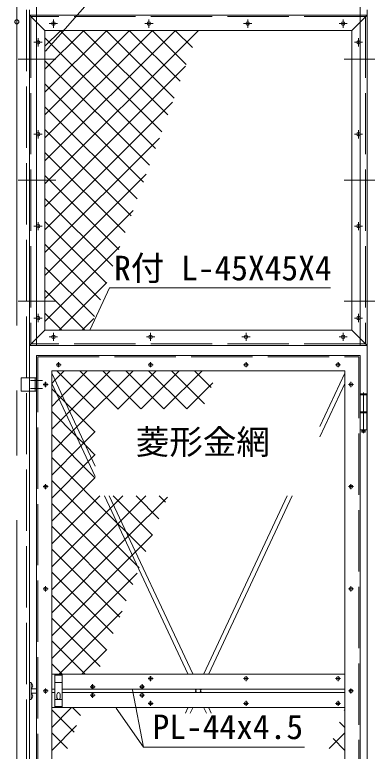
# Model space of a CAD drawing. Units: millimetres, scale not verified. Extents: x -6300 to 6300, y -4455 to 4455.
# Drawn here: x -3397 to -2362, y 471 to 2634 of the extents above; entities that cross this region are included whole.
import ezdxf
from ezdxf.enums import TextEntityAlignment as Align

# ---------------------------------------------------------------- set-up
doc = ezdxf.new("R2010")
doc.units = ezdxf.units.MM
doc.header["$LTSCALE"] = 30
doc.linetypes.add('DASHED', pattern=[7.5, 6, -1.5])
doc.linetypes.add('USER1', pattern=[50.8, 31.75, -6.35, 6.35, -6.35])
for name, color, linetype, lineweight in [('0-2_D-BMK', 2, 'USER1', 13), ('0-3_D-STR3', 3, 'Continuous', 13), ('0-4_D-STR1', 1, 'Continuous', 18), ('0-5_D-STR-DIM', 7, 'Continuous', 9), ('0-9_BUHIN', 3, 'Continuous', 18), ('0-C_D-STR-TXT', 7, 'Continuous', 9)]:
    doc.layers.add(name, color=color, linetype=linetype, lineweight=lineweight)
doc.styles.add('ＭＳ ゴシック', font='')
doc.styles.get('ＭＳ ゴシック').set_extended_font_data('MS Gothic')

msp = doc.modelspace()

# ---------------------------------------------------------------- linework, layer by layer
at = {"layer": '0-2_D-BMK'}
for p, q in [((-3390.58, 2673.7), (-3390.58, -744.72)), ((-3283.08, 2620.55), (-3283.08, 2596.27)), ((-3003.08, 2620.55), (-3003.08, 2596.27)), ((-2713.08, 2620.55), (-2713.08, 2596.27)), ((-2433.08, 2620.55), (-2433.08, 2596.27)), ((-3270.94, 2608.41), (-3295.21, 2608.41)), ((-2990.94, 2608.41), (-3015.21, 2608.41)), ((-2700.94, 2608.41), (-2725.21, 2608.41)), ((-2420.94, 2608.41), (-2445.21, 2608.41)), ((-3340.21, 2553.41), (-3315.94, 2553.41)), ((-3328.08, 2541.27), (-3328.08, 2565.55)), ((-2375.94, 2553.41), (-2400.21, 2553.41)), ((-2388.08, 2541.27), (-2388.08, 2565.55)), ((-3276.22, 2503.41), (-3386.13, 2503.41)), ((-2429.94, 2503.41), (-2320.03, 2503.41)), ((-3328.08, 2271.27), (-3328.08, 2295.55)), ((-2388.08, 2271.27), (-2388.08, 2295.55)), ((-3340.21, 2283.41), (-3315.94, 2283.41)), ((-2375.94, 2283.41), (-2400.21, 2283.41)), ((-3276.22, 2148.41), (-3386.13, 2148.41)), ((-2429.94, 2148.41), (-2320.03, 2148.41)), ((-3340.21, 2013.41), (-3315.94, 2013.41)), ((-3328.08, 2001.27), (-3328.08, 2025.55)), ((-2375.94, 2013.41), (-2400.21, 2013.41)), ((-2388.08, 2001.27), (-2388.08, 2025.55)), ((-3276.22, 1793.41), (-3386.13, 1793.41)), ((-2429.94, 1793.41), (-2320.03, 1793.41)), ((-3328.08, 1731.27), (-3328.08, 1755.55)), ((-2388.08, 1731.27), (-2388.08, 1755.55)), ((-3340.21, 1743.41), (-3315.94, 1743.41)), ((-2375.94, 1743.41), (-2400.21, 1743.41)), ((-3270.94, 1688.41), (-3295.21, 1688.41)), ((-3283.08, 1676.27), (-3283.08, 1700.55)), ((-2985.94, 1688.41), (-3010.21, 1688.41)), ((-2998.08, 1676.27), (-2998.08, 1700.55)), ((-2705.94, 1688.41), (-2730.21, 1688.41)), ((-2718.08, 1676.27), (-2718.08, 1700.55)), ((-2420.94, 1688.41), (-2445.21, 1688.41)), ((-2433.08, 1676.27), (-2433.08, 1700.55)), ((-3260.64, 1606.41), (-3275.52, 1606.41)), ((-3268.08, 1613.85), (-3268.08, 1598.97)), ((-2990.64, 1606.41), (-3005.52, 1606.41)), ((-2998.08, 1613.85), (-2998.08, 1598.97)), ((-2710.64, 1606.41), (-2725.52, 1606.41)), ((-2718.08, 1613.85), (-2718.08, 1598.97)), ((-2440.64, 1606.41), (-2455.52, 1606.41)), ((-2448.08, 1613.85), (-2448.08, 1598.97)), ((-3350.68, 1560.41), (-3315.48, 1560.41)), ((-3350.68, 1536.41), (-3315.48, 1536.41)), ((-3298.64, 1548.41), (-3313.52, 1548.41)), ((-3306.08, 1555.85), (-3306.08, 1540.97)), ((-2402.64, 1548.41), (-2417.52, 1548.41)), ((-2410.08, 1555.85), (-2410.08, 1540.97)), ((-2373.08, 1524.81), (-2373.08, 1405.65)), ((-3306.08, 1255.85), (-3306.08, 1240.97)), ((-2410.08, 1255.85), (-2410.08, 1240.97)), ((-3298.64, 1248.41), (-3313.52, 1248.41)), ((-2402.64, 1248.41), (-2417.52, 1248.41)), ((-3306.08, 955.85), (-3306.08, 940.97)), ((-2410.08, 955.85), (-2410.08, 940.97)), ((-3298.64, 948.41), (-3313.52, 948.41)), ((-2402.64, 948.41), (-2417.52, 948.41)), ((-2998.08, 692.35), (-2998.08, 677.47)), ((-2718.08, 692.35), (-2718.08, 677.47)), ((-2448.08, 692.35), (-2448.08, 677.47)), ((-2990.64, 684.91), (-3005.52, 684.91)), ((-2710.64, 684.91), (-2725.52, 684.91)), ((-2440.64, 684.91), (-2455.52, 684.91)), ((-3306.08, 655.85), (-3306.08, 640.97)), ((-3160.64, 660.91), (-3175.52, 660.91)), ((-3168.08, 668.35), (-3168.08, 653.47)), ((-3015.64, 660.91), (-3030.52, 660.91)), ((-3023.08, 668.35), (-3023.08, 653.47)), ((-2410.08, 655.85), (-2410.08, 640.97)), ((-3298.64, 648.41), (-3313.52, 648.41)), ((-3160.64, 635.91), (-3175.52, 635.91)), ((-3168.08, 628.47), (-3168.08, 643.35)), ((-3015.64, 635.91), (-3030.52, 635.91)), ((-3023.08, 628.47), (-3023.08, 643.35)), ((-2402.64, 648.41), (-2417.52, 648.41)), ((-2990.64, 611.91), (-3005.52, 611.91)), ((-2998.08, 604.47), (-2998.08, 619.35)), ((-2710.64, 611.91), (-2725.52, 611.91)), ((-2718.08, 604.47), (-2718.08, 619.35)), ((-2440.64, 611.91), (-2455.52, 611.91)), ((-2448.08, 604.47), (-2448.08, 619.35))]:
    msp.add_line(p, q, dxfattribs=at)
at = {"layer": '0-3_D-STR3'}
for p, q in [((-3308.08, 2541.91), (-3261.58, 2588.41)), ((-3308.08, 2474.56), (-3194.23, 2588.41)), ((-3308.08, 2407.21), (-3126.88, 2588.41)), ((-3308.08, 2339.86), (-3059.52, 2588.41)), ((-3308.08, 2272.5), (-2992.17, 2588.41)), ((-3308.08, 2205.15), (-2924.82, 2588.41)), ((-3308.08, 2137.8), (-2857.47, 2588.41)), ((-2965.27, 2290.83), (-3262.85, 2588.41)), ((-2947.29, 2340.21), (-3195.5, 2588.41)), ((-2929.32, 2389.59), (-3128.14, 2588.41)), ((-2911.35, 2438.97), (-3060.79, 2588.41)), ((-2893.38, 2488.34), (-2993.44, 2588.41)), ((-2875.4, 2537.72), (-2926.09, 2588.41)), ((-2857.43, 2587.1), (-2858.74, 2588.41)), ((-2983.24, 2241.45), (-3308.08, 2566.29)), ((-3001.21, 2192.07), (-3308.08, 2498.93)), ((-3308.08, 2070.45), (-2895.2, 2483.32)), ((-3019.18, 2142.69), (-3308.08, 2431.58)), ((-3308.08, 2003.1), (-2933.75, 2377.43)), ((-3037.16, 2093.31), (-3308.08, 2364.23)), ((-3055.13, 2043.93), (-3308.08, 2296.88)), ((-3308.08, 1935.75), (-2972.29, 2271.53)), ((-3073.1, 1994.55), (-3308.08, 2229.53)), ((-3308.08, 1868.39), (-3010.83, 2165.64)), ((-3091.07, 1945.17), (-3308.08, 2162.17)), ((-3109.05, 1895.79), (-3308.08, 2094.82)), ((-3308.08, 1801.04), (-3049.37, 2059.74)), ((-3127.02, 1846.41), (-3308.08, 2027.47)), ((-3144.99, 1797.03), (-3308.08, 1960.12)), ((-3308.08, 1733.69), (-3087.92, 1953.85)), ((-3162.96, 1747.65), (-3308.08, 1892.77)), ((-3266.01, 1708.41), (-3126.46, 1847.96)), ((-3191.07, 1708.41), (-3308.08, 1825.41)), ((-3258.42, 1708.41), (-3308.08, 1758.06)), ((-3198.65, 1708.41), (-3165, 1742.06)), ((-3160.37, 1309.05), (-3288.08, 1581.68)), ((-3160.37, 1475.65), (-3273.13, 1588.41)), ((-3257.01, 1515.35), (-3183.95, 1588.41)), ((-3235.52, 1469.48), (-3116.6, 1588.41)), ((-3214.04, 1423.62), (-3049.25, 1588.41)), ((-3093.62, 1476.25), (-3205.77, 1588.41)), ((-3026.87, 1476.86), (-3138.42, 1588.41)), ((-3094.05, 1476.25), (-2981.89, 1588.41)), ((-2959.52, 1476.86), (-3071.07, 1588.41)), ((-3026.09, 1476.86), (-2914.54, 1588.41)), ((-2892.17, 1476.86), (-3003.72, 1588.41)), ((-2958.74, 1476.86), (-2847.19, 1588.41)), ((-2839.69, 1491.73), (-2936.37, 1588.41)), ((-2820.54, 1539.93), (-2869.01, 1588.41)), ((-2801.38, 1588.13), (-2801.66, 1588.41)), ((-2501.23, 1425.51), (-2428.08, 1581.68)), ((-3378.08, 1566.41), (-3378.08, 1530.41)), ((-3333.08, 1568.41), (-3376.08, 1568.41)), ((-3333.08, 1568.41), (-3333.08, 1528.41)), ((-3160.37, 1278.4), (-3288.08, 1551.03)), ((-3274.84, 1522.77), (-3288.08, 1536.01)), ((-2891.39, 1476.86), (-2815.41, 1552.84)), ((-2501.23, 1394.87), (-2428.08, 1551.03)), ((-3333.08, 1528.41), (-3376.08, 1528.41)), ((-3247.83, 1495.76), (-3274.84, 1522.77)), ((-3266.78, 1505.58), (-3257.01, 1515.35)), ((-2363.38, 1518.41), (-2382.78, 1518.41)), ((-2382.78, 1518.41), (-2382.78, 1468.41)), ((-2382.58, 1520.41), (-2381.58, 1521.41)), ((-2382.58, 1520.41), (-2382.58, 1518.41)), ((-2382.58, 1520.41), (-2363.58, 1520.41)), ((-2364.58, 1521.41), (-2381.58, 1521.41)), ((-2364.58, 1521.41), (-2363.58, 1520.41)), ((-2363.58, 1520.41), (-2363.58, 1518.41)), ((-2363.38, 1518.41), (-2363.38, 1468.41)), ((-3288.08, 1484.28), (-3266.78, 1505.58)), ((-3160.37, 1408.3), (-3247.83, 1495.76)), ((-3215.48, 1396.06), (-3288.08, 1468.65)), ((-3288.08, 1416.93), (-3245.3, 1459.71)), ((-3245.3, 1459.71), (-3235.52, 1469.48)), ((-2362.58, 1468.41), (-2383.58, 1468.41)), ((-2383.58, 1468.41), (-2383.58, 1465.41)), ((-2362.58, 1465.41), (-2383.58, 1465.41)), ((-2382.78, 1465.41), (-2382.78, 1415.41)), ((-2363.38, 1465.41), (-2363.38, 1415.41)), ((-2362.58, 1468.41), (-2362.58, 1465.41)), ((-3288.08, 1349.58), (-3223.81, 1413.84)), ((-3223.81, 1413.84), (-3214.04, 1423.62)), ((-2363.38, 1415.41), (-2382.78, 1415.41)), ((-2378.08, 1415.41), (-2378.08, 1409.41)), ((-2377.08, 1408.41), (-2378.08, 1409.41)), ((-2369.08, 1408.41), (-2377.08, 1408.41)), ((-2368.08, 1415.41), (-2368.08, 1409.41)), ((-3160.37, 1273.59), (-3288.08, 1401.3)), ((-3188.48, 1369.05), (-3215.48, 1396.06)), ((-3160.37, 1340.95), (-3188.48, 1369.05)), ((-3288.08, 1147.52), (-3160.37, 1275.23)), ((-3288.08, 1080.17), (-3147.17, 1221.07)), ((-2888.68, 698.41), (-3133.51, 1221.07)), ((-2874.32, 698.41), (-3119.16, 1221.07)), ((-2992.9, 1106.13), (-3107.85, 1221.07)), ((-3106.61, 1194.29), (-3079.82, 1221.07)), ((-3085.12, 1148.42), (-3012.47, 1221.07)), ((-3063.64, 1102.55), (-2948.63, 1217.56)), ((-2973.75, 1154.33), (-3040.5, 1221.07)), ((-2954.6, 1202.53), (-2973.14, 1221.07)), ((-2841.83, 698.41), (-2597, 1221.07)), ((-2827.48, 698.41), (-2582.64, 1221.07)), ((-3050.36, 961.53), (-3288.08, 1199.25)), ((-3116.38, 1184.51), (-3106.61, 1194.29)), ((-3288.08, 1012.82), (-3116.38, 1184.51)), ((-3094.9, 1138.64), (-3085.12, 1148.42)), ((-3288.08, 945.47), (-3094.9, 1138.64)), ((-3069.51, 913.33), (-3288.08, 1131.9)), ((-3042.15, 1056.69), (-2993.03, 1105.81)), ((-3288.08, 878.11), (-3073.41, 1092.78)), ((-3073.41, 1092.78), (-3063.64, 1102.55)), ((-3088.66, 865.13), (-3288.08, 1064.54)), ((-3288.08, 810.76), (-3051.93, 1046.91)), ((-3051.93, 1046.91), (-3042.15, 1056.69)), ((-3107.82, 816.93), (-3288.08, 997.19)), ((-3288.08, 743.41), (-3037.44, 994.05)), ((-3126.97, 768.73), (-3288.08, 929.84)), ((-3265.73, 698.41), (-3081.85, 882.29)), ((-3146.12, 720.53), (-3288.08, 862.49)), ((-3191.35, 698.41), (-3288.08, 795.14)), ((-3198.37, 698.41), (-3126.25, 770.53)), ((-3258.7, 698.41), (-3288.08, 727.78)), ((-3279.08, 697.41), (-3279.08, 599.41)), ((-3257.08, 697.41), (-3257.08, 599.41)), ((-3348.58, 654.91), (-3333.08, 654.91)), ((-2867.6, 643.41), (-2862.91, 653.41)), ((-2862.91, 643.41), (-2867.6, 653.41)), ((-2853.24, 643.41), (-2848.56, 653.41)), ((-2848.56, 643.41), (-2853.24, 653.41)), ((-3348.58, 641.91), (-3333.08, 641.91)), ((-3273.08, 628.41), (-3273.08, 638.41)), ((-3263.08, 628.41), (-3263.08, 638.41)), ((-3288.08, 541.35), (-3231.02, 598.41)), ((-3222.73, 527.73), (-3288.08, 593.08)), ((-3203.58, 575.93), (-3226.05, 598.41)), ((-2896.03, 582.72), (-2888.68, 598.41)), ((-2881.67, 582.72), (-2874.32, 598.41)), ((-2834.48, 582.72), (-2841.83, 598.41)), ((-2820.13, 582.72), (-2827.48, 598.41)), ((-2430.1, 591.11), (-2428.08, 593.13)), ((-3288.08, 474), (-3215.07, 547.01)), ((-2428.08, 541.3), (-2443.69, 556.91)), ((-3241.88, 479.53), (-3288.08, 525.73)), ((-2474.5, 479.35), (-2428.08, 525.78)), ((-2428.08, 473.95), (-2462.84, 508.71))]:
    msp.add_line(p, q, dxfattribs=at)
at = {"layer": '0-3_D-STR3', "linetype": 'DASHED'}
for p, q in [((-3337.08, 1568.41), (-3337.08, 1528.41)), ((-3257.08, 694.41), (-3279.08, 694.41)), ((-3257.08, 673.41), (-3279.08, 673.41)), ((-3279.08, 623.41), (-3257.08, 623.41)), ((-3257.08, 602.41), (-3279.08, 602.41))]:
    msp.add_line(p, q, dxfattribs=at)
at = {"layer": '0-3_D-STR3'}
for points in [[(-3288.08, 1551.63), (-3278.49, 1561.22), (-3251.3, 1588.41)], [(-3288.08, 1282.23), (-3202.33, 1367.98), (-3192.55, 1377.75), (-3160.37, 1409.93)], [(-2369.08, 1408.41), (-2368.08, 1409.41), (-2378.08, 1409.41)], [(-3288.08, 1214.87), (-3180.84, 1322.11), (-3171.06, 1331.89), (-3160.37, 1342.58)], [(-3012.06, 1057.93), (-3069.77, 1115.64), (-3096.78, 1142.65), (-3288.08, 1333.95)], [(-3031.21, 1009.73), (-3037.42, 1015.94), (-3288.08, 1266.6)], [(-3353.08, 673.41), (-3353.08, 623.41), (-3348.58, 623.41)], [(-3353.08, 673.41), (-3348.58, 673.41), (-3348.58, 623.41)]]:
    msp.add_lwpolyline(points, dxfattribs=at)
for centre, radius in [((-3283.08, 2608.41), 5.25), ((-3003.08, 2608.41), 5.25), ((-2713.08, 2608.41), 5.25), ((-2433.08, 2608.41), 5.25), ((-3328.08, 2553.41), 5.25), ((-2388.08, 2553.41), 5.25), ((-3328.08, 2283.41), 5.25), ((-2388.08, 2283.41), 5.25), ((-3328.08, 2013.41), 5.25), ((-2388.08, 2013.41), 5.25), ((-3328.08, 1743.41), 5.25), ((-2388.08, 1743.41), 5.25), ((-3283.08, 1688.41), 5.25), ((-2998.08, 1688.41), 5.25), ((-2718.08, 1688.41), 5.25), ((-2433.08, 1688.41), 5.25), ((-3268.08, 1606.41), 5.25), ((-2998.08, 1606.41), 5.25), ((-2718.08, 1606.41), 5.25), ((-2448.08, 1606.41), 5.25), ((-3306.08, 1548.41), 5.25), ((-2410.08, 1548.41), 5.25), ((-2373.08, 1413.41), 2), ((-3306.08, 1248.41), 5.25), ((-2410.08, 1248.41), 5.25), ((-3306.08, 948.41), 5.25), ((-2410.08, 948.41), 5.25), ((-2998.08, 684.91), 5.25), ((-2718.08, 684.91), 5.25), ((-2448.08, 684.91), 5.25), ((-3306.08, 648.41), 5.25), ((-3168.08, 660.91), 5.25), ((-3023.08, 660.91), 5.25), ((-2410.08, 648.41), 5.25), ((-3168.08, 635.91), 5.25), ((-3023.08, 635.91), 5.25), ((-2998.08, 611.91), 5.25), ((-2718.08, 611.91), 5.25), ((-2448.08, 611.91), 5.25)]:
    msp.add_circle(centre, radius, dxfattribs=at)
for centre, radius, start, end in [((-3376.08, 1566.41), 2, 90, 180), ((-3376.08, 1530.41), 2, 180, 270), ((-3353.31, 663.41), 9.41, 300.21596, 59.78404), ((-3353.31, 633.41), 9.41, 300.21596, 59.78404), ((-3268.08, 638.41), 5, 0.00035, 180.00001), ((-3268.08, 628.41), 5, 180.00002, 0.00001)]:
    msp.add_arc(centre, radius, start, end, dxfattribs=at)
at = {"layer": '0-4_D-STR1', "linetype": 'DASHED'}
for p, q in [((-3362.08, 2648.41), (-3362.08, -721.59)), ((-3349.08, 2629.41), (-3349.08, 1667.41)), ((-2367.08, 2629.41), (-3349.08, 2629.41)), ((-2367.08, 2629.41), (-2367.08, 1667.41)), ((-2367.08, 1667.41), (-3349.08, 1667.41)), ((-3329.08, -332.59), (-3329.08, 1629.41))]:
    msp.add_line(p, q, dxfattribs=at)
at = {"layer": '0-4_D-STR1'}
for p, q in [((-3353.08, 2648.41), (-3353.08, -721.59)), ((-2363.08, 2648.41), (-2363.08, -721.59)), ((-3353.08, 2633.41), (-3308.08, 2588.41)), ((-2363.08, 2633.41), (-3353.08, 2633.41)), ((-2363.08, 2633.41), (-2408.08, 2588.41)), ((-3308.08, 2588.41), (-3308.08, 1708.41)), ((-2408.08, 2588.41), (-3308.08, 2588.41)), ((-2408.08, 2588.41), (-2408.08, 1708.41)), ((-3353.08, 1663.41), (-3308.08, 1708.41)), ((-2408.08, 1708.41), (-3308.08, 1708.41)), ((-2363.08, 1663.41), (-2408.08, 1708.41)), ((-2363.08, 1663.41), (-3353.08, 1663.41)), ((-3288.08, 1588.41), (-2428.08, 1588.41)), ((-3288.08, -291.59), (-3288.08, 1588.41)), ((-2428.08, 1588.41), (-2428.08, -291.59)), ((-2428.08, 697.41), (-3288.08, 697.41)), ((-3279.08, 653.41), (-3288.08, 653.41)), ((-2428.08, 653.41), (-3257.08, 653.41)), ((-3279.08, 643.41), (-3288.08, 643.41)), ((-2428.08, 643.41), (-3257.08, 643.41)), ((-2428.08, 599.41), (-3288.08, 599.41))]:
    msp.add_line(p, q, dxfattribs=at)
msp.add_lwpolyline([(-2383.08, 1633.41), (-2383.08, -336.59), (-3333.08, -336.59), (-3333.08, 1633.41)], close=True, dxfattribs=at)
at = {"layer": '0-4_D-STR1', "linetype": 'DASHED'}
msp.add_lwpolyline([(-3329.08, 1629.41), (-2387.08, 1629.41), (-2387.08, -332.59)], dxfattribs=at)
at = {"layer": '0-5_D-STR-DIM'}
for p, q in [((-3333.08, 1663.41), (-3333.08, 3072.26)), ((-3333.08, 1663.41), (-3333.08, 3072.26)), ((-2383.08, 1663.41), (-2383.08, 3072.26)), ((-2383.08, 1663.41), (-2383.08, 3072.26)), ((-3103.8, 2758.31), (-3306.76, 2527.44))]:
    msp.add_line(p, q, dxfattribs=at)
at = {"layer": '0-9_BUHIN'}
msp.add_circle((-3390.58, 2613.41), 6, dxfattribs=at)
at = {"layer": '0-C_D-STR-TXT'}
msp.add_line((-3019.26, 483), (-3051.06, 651.44), dxfattribs=at)
for points in [[(-2470.53, 1832.53), (-3118.4, 1832.53), (-3175.39, 1710.22)], [(-2546.72, 483), (-3019.26, 483), (-3099.23, 597.77)]]:
    msp.add_lwpolyline(points, dxfattribs=at)

# ---------------------------------------------------------------- texts
at = {"layer": '0-5_D-STR-DIM', "style": 'ＭＳ ゴシック'}
for s, p in [('R付 L-45X45X4', (-3105.22, 1832.65)), ('菱形金網', (-3041.5, 1322.01)), ('PL-44x4.5', (-2992.31, 485.38))]:
    msp.add_text(s, height=72.14, dxfattribs=at).set_placement(p, align=Align.BOTTOM_LEFT)

doc.saveas('drawing.dxf')
